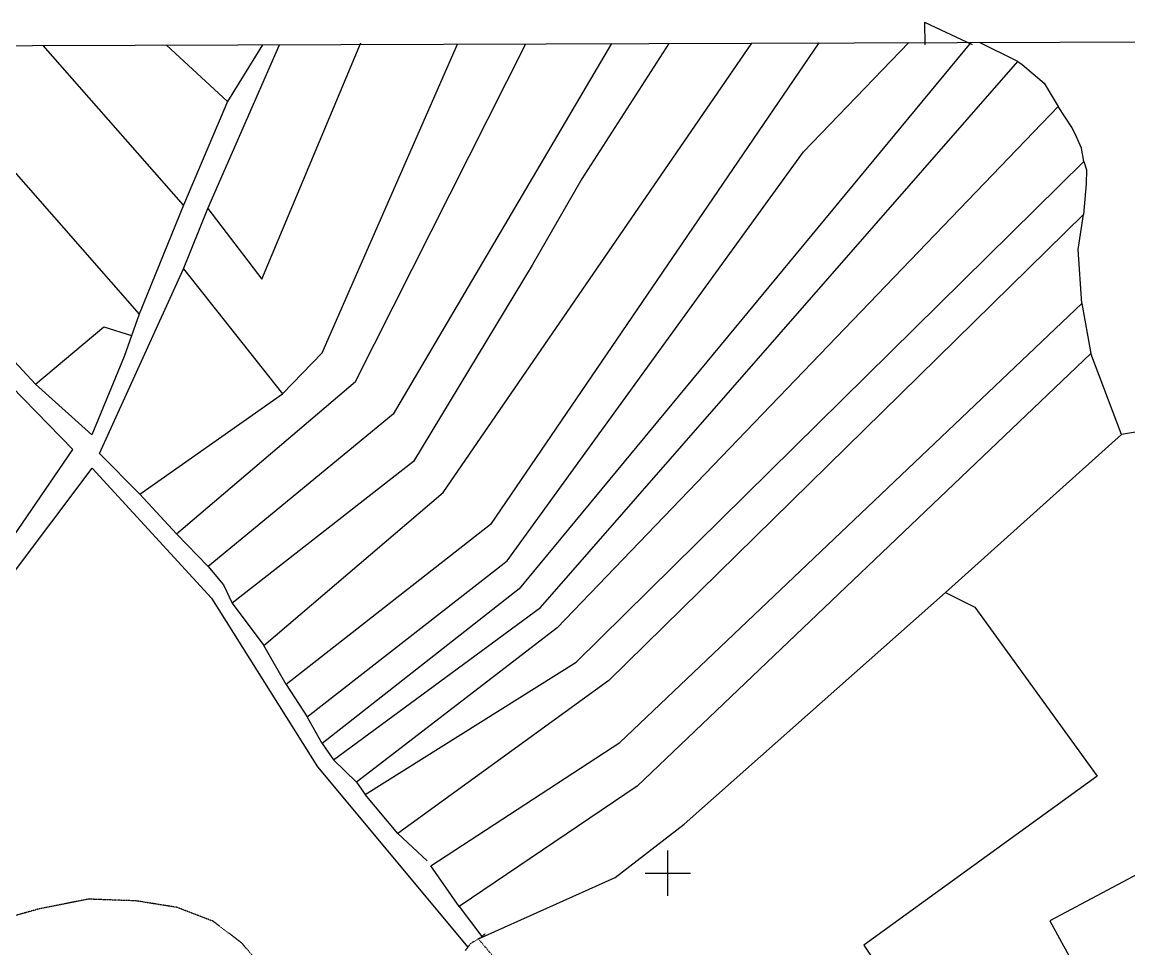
# Model space of a CAD drawing. Header units: millimetres. Extents: x 585668 to 596421, y 1344570 to 1349375.
# Drawn here: x 593913 to 594891, y 1348537 to 1349356 of the extents above; entities that cross this region are included whole.
import ezdxf

# ---------------------------------------------------------------- set-up
doc = ezdxf.new("R2010")
doc.units = ezdxf.units.MM
doc.linetypes.add('DIVIDE', pattern=[1.25, 0.5, -0.25, 0, -0.25, 0, -0.25])
doc.linetypes.add('HIDDEN', pattern=[0.375, 0.25, -0.125])
for name, color, linetype in [('2', 7, 'Continuous'), ('3', 7, 'Continuous'), ('42', 7, 'Continuous'), ('43', 7, 'Continuous')]:
    doc.layers.add(name, color=color, linetype=linetype)

# ---------------------------------------------------------------- blocks, each defined once
blk = doc.blocks.new('COORD')
at = {"layer": '42', "color": 2, "linetype": 'Continuous'}
for p, q in [((0, -2), (0, 2)), ((-2, 0), (2, 0))]:
    blk.add_line(p, q, dxfattribs=at)
blk = doc.blocks.new('COORD$')
at = {"layer": '42', "color": 2, "linetype": 'Continuous'}
blk.add_blockref('COORD', (0, 0), dxfattribs=at)

msp = doc.modelspace()

# ---------------------------------------------------------------- linework, layer by layer
at = {"layer": '2', "color": 1, "linetype": 'Continuous'}
for p, q in [((594710.707, 1349356.387), (594752.937, 1349336.576)), ((594710.707, 1349356.387), (594711.025, 1349336.44)), ((594055.764, 1349194.67), (593931.575, 1349335.757)), ((594094.701, 1349286.062), (594040.79, 1349336.111)), ((594077.139, 1349191.61), (594140.631, 1349336.435)), ((594125.409, 1349336.386), (594094.701, 1349286.062)), ((594178.329, 1349063.955), (594297.891, 1349336.945)), ((594793.321, 1349321.681), (594759.348, 1349338.442)), ((593841.507, 1349297.924), (594016.372, 1349098.192)), ((594094.701, 1349286.062), (594055.764, 1349194.67)), ((594055.764, 1349194.67), (594016.372, 1349098.192)), ((594055.845, 1349138.272), (594077.139, 1349191.61)), ((593981.326, 1348974.834), (594055.845, 1349138.272)), ((594055.845, 1349138.272), (594143.135, 1349027.734)), ((593924.786, 1349036.181), (593840.498, 1349126.937)), ((594849.677, 1349107.648), (594857.761, 1349063.535)), ((594016.372, 1349098.192), (594003.297, 1349060.698)), ((593924.786, 1349036.181), (593985.237, 1349086.915)), ((593985.237, 1349086.915), (594009.835, 1349079.445)), ((594143.135, 1349027.734), (594178.329, 1349063.955)), ((594884.682, 1348991.69), (594857.761, 1349063.535)), ((594003.297, 1349060.698), (593974.546, 1348991.524)), ((593974.546, 1348991.524), (593924.786, 1349036.181)), ((594017.017, 1348939.164), (594143.135, 1349027.734)), ((594969.907, 1349005.868), (594884.682, 1348991.69)), ((594884.682, 1348991.69), (594729.116, 1348851.975)), ((593981.326, 1348974.834), (594017.017, 1348939.164)), ((594049.654, 1348903.967), (594017.017, 1348939.164)), ((594077.651, 1348875.069), (594049.654, 1348903.967)), ((594098.826, 1348842.537), (594126.657, 1348805.253)), ((594146.328, 1348770.671), (594126.657, 1348805.253)), ((594146.328, 1348770.671), (594164.92, 1348742.174)), ((594178.381, 1348718.446), (594164.92, 1348742.174)), ((594178.381, 1348718.446), (594188.186, 1348704.077)), ((594208.718, 1348684.494), (594188.186, 1348704.077)), ((594208.718, 1348684.494), (594216.202, 1348673.401)), ((594245.02, 1348638.923), (594216.202, 1348673.401)), ((594245.02, 1348638.923), (594271.188, 1348614.831)), ((594920.131, 1348614.319), (594821.585, 1348561.883)), ((594299.305, 1348574.502), (594274.285, 1348610.293)), ((594299.305, 1348574.502), (594319.4, 1348548.054)), ((594821.585, 1348561.883), (594916.133, 1348388.931))]:
    msp.add_line(p, q, dxfattribs=at)
at = {"layer": '2', "color": 1, "linetype": 'DIVIDE'}
for p, q in [((594316.375, 1348545.734), (594309.304, 1348541.588)), ((594316.375, 1348545.734), (594322.425, 1348550.375)), ((594341.07, 1348516.798), (594316.375, 1348545.734)), ((594309.304, 1348541.588), (594304.795, 1348535.44))]:
    msp.add_line(p, q, dxfattribs=at)
at = {"layer": '2', "color": 1, "linetype": 'Continuous'}
for points in [[(594049.654, 1348903.967), (594207.813, 1349038.63), (594358.401, 1349337.141)], [(594077.139, 1349191.61), (594125.052, 1349129.149), (594212.309, 1349337.953)], [(594434.116, 1349337.387), (594240.892, 1349009.79), (594077.651, 1348875.069)], [(594484.693, 1349337.551), (594407.685, 1349217.972), (594363.764, 1349141.512), (594259.116, 1348967.824), (594098.826, 1348842.537)], [(594126.657, 1348805.253), (594285.319, 1348940.43), (594558.095, 1349337.789)], [(594617.316, 1349337.981), (594327.03, 1348912.196), (594146.328, 1348770.671)], [(594164.92, 1348742.174), (594341.848, 1348880.099), (594603.845, 1349241.792), (594696.817, 1349338.239)], [(594751.706, 1349338.417), (594352.525, 1348855.323), (594178.381, 1348718.446)], [(594188.186, 1348704.077), (594371.246, 1348838.769), (594793.321, 1349321.681)], [(594793.321, 1349321.681), (594796.907, 1349318.928), (594816.39, 1349302.381), (594828.803, 1349281.69)], [(594828.803, 1349281.69), (594385.916, 1348820.897), (594208.718, 1348684.494)], [(594851.669, 1349233.172), (594849.515, 1349244.834), (594845.09, 1349254.945), (594841.194, 1349263.031), (594828.803, 1349281.69)], [(594216.202, 1348673.401), (594402.75, 1348790.348), (594851.669, 1349233.172)], [(594851.669, 1349233.172), (594854.033, 1349225.831), (594853.655, 1349213.378), (594851.141, 1349186.42)], [(594851.141, 1349186.42), (594431.631, 1348774.163), (594245.02, 1348638.923)], [(594849.677, 1349107.648), (594846.384, 1349155.372), (594851.141, 1349186.42)], [(593901.354, 1348895.679), (593957.913, 1348978.379), (593838.228, 1349100.998)], [(594274.285, 1348610.293), (594441.35, 1348719.398), (594849.677, 1349107.648)], [(594857.761, 1349063.535), (594456.746, 1348680.703), (594299.305, 1348574.502)], [(593868.643, 1348548.782), (593854.412, 1348573.264), (593848.201, 1348584.118), (593843.487, 1348597.529), (593836.307, 1348628.187), (593834.901, 1348641.128), (593833.217, 1348656.352), (593821.859, 1348673.499), (593814.255, 1348696.023), (593810.758, 1348714.529), (593814.164, 1348729.048), (593826.186, 1348745.698), (593838.78, 1348756.257), (593846.052, 1348765.485), (593852.753, 1348780.804), (593859.186, 1348797.391), (593868.596, 1348820.87), (593974.853, 1348962.058)], [(593974.853, 1348962.058), (594080.483, 1348847.155), (594174.02, 1348698.073), (594307.049, 1348538.514)], [(594077.651, 1348875.069), (594091.032, 1348858.961), (594098.826, 1348842.537)], [(594316.375, 1348545.734), (594437.26, 1348600.202), (594498.256, 1348647.385), (594729.116, 1348851.975)], [(594729.116, 1348851.975), (594755.168, 1348839.06), (594863.445, 1348689.637), (594657.163, 1348540.201), (594747.262, 1348404.036), (594568.282, 1348292.255), (594588.48, 1348255.901), (594523.327, 1348217.562), (594467.567, 1348277.139)]]:
    msp.add_lwpolyline(points, dxfattribs=at)
at = {"layer": '3', "color": 30, "linetype": 'HIDDEN'}
msp.add_lwpolyline([(594157.751, 1348455.524), (594152.151, 1348480.865), (594128.144, 1348516.922), (594107.557, 1348541.84), (594081.944, 1348561.365), (594049.8, 1348573.703), (594013.915, 1348579.393), (593971.72, 1348580.946), (593928.107, 1348572.322), (593901.76, 1348564.909), (593868.643, 1348548.782)], dxfattribs=at)
at = {"layer": '43', "color": 1, "linetype": 'Continuous'}
msp.add_lwpolyline([(588836.363, 1349319.229), (595647.803, 1349341.324), (595663.243, 1344731.827), (588850.773, 1344709.805), (588836.363, 1349319.229)], dxfattribs=at)

# ---------------------------------------------------------------- block references
at = {"layer": '42', "color": 2, "linetype": 'Continuous', "xscale": 10, "yscale": 10}
msp.add_blockref('COORD$', (594483.803, 1348603.948), dxfattribs=at)

doc.saveas('drawing.dxf')
